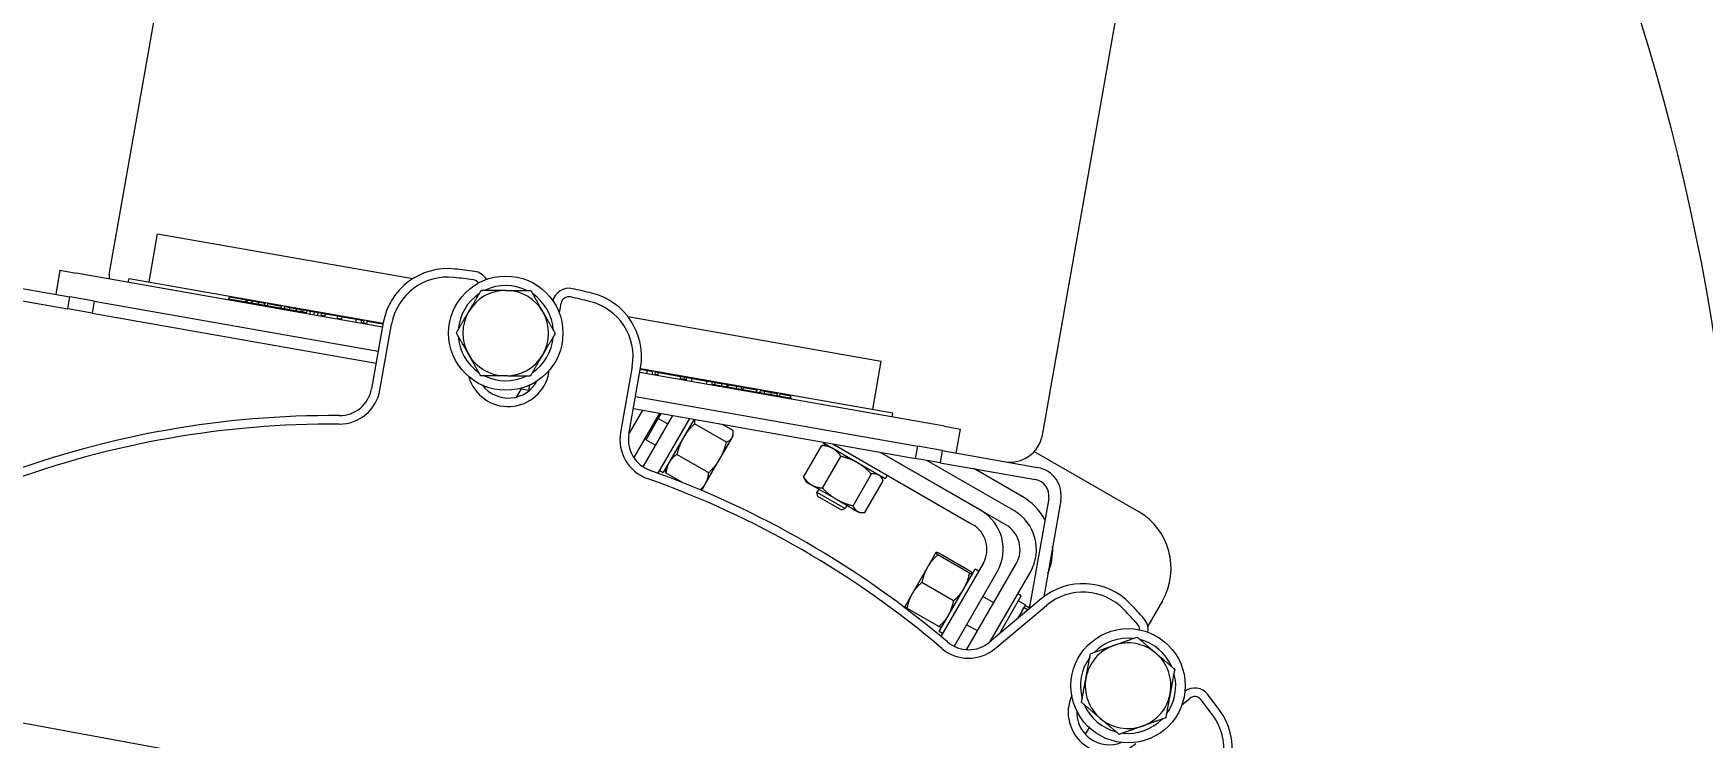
# Model space of a CAD drawing. Header units: inches. Extents: x 15 to 402, y 6 to 258.
# Drawn here: x 78.4 to 103.95, y 209.15 to 219.93 of the extents above; entities that cross this region are included whole.
import ezdxf

# ---------------------------------------------------------------- set-up
doc = ezdxf.new("R2010")
doc.units = ezdxf.units.IN
doc.header["$LTSCALE"] = 12
doc.header["$MEASUREMENT"] = 0
doc.layers.add('Dimension (ANSI)', color=7, linetype='Continuous', lineweight=25)
doc.layers.add('Visible', color=7, linetype='Continuous', lineweight=18)
doc.styles.add('MEMCOR Medium', font='arial.ttf')
doc.dimstyles.new('Default (ANSI)', dxfattribs={"dimscale": 12, "dimtxt": 0.15, "dimasz": 0.098425, "dimexe": 0.125, "dimexo": 0.0625, "dimgap": 0.031496, "dimtad": 0, "dimtih": 1, "dimtoh": 1, "dimdec": 4, "dimrnd": 1e-08, "dimzin": 3, "dimdsep": 46, "dimlunit": 5, "dimtxsty": 'MEMCOR Medium', "dimcen": 0.09, "dimdle": 0.393701, "dimclrd": 256, "dimclre": 256, "dimclrt": 256, "dimadec": 0, "dimazin": 1, "dimtfac": 0.8, "dimtofl": 0, "dimtmove": 0, "dimatfit": 3, "dimfxl": 1, "dimfrac": 1, "dimtolj": 1, "dimtzin": 4, "dimlwd": -1, "dimlwe": -1, "dimarcsym": 0})

# ---------------------------------------------------------------- blocks, each defined once
blk = doc.blocks.new('*D31')
at = {"layer": 'Defpoints', "color": 0, "transparency": 16777216}
for p in [(85.245, 240.645), (70.535, 209.992)]:
    blk.add_point(p, dxfattribs=at)
at = {"layer": 'Dimension (ANSI)', "transparency": 16777216}
for p, q in [((90.117, 250.796), (85.756, 241.709)), ((91.705, 250.796), (90.117, 250.796))]:
    blk.add_line(p, q, dxfattribs=at)
blk.add_solid([(85.579, 241.795), (85.934, 241.624), (85.245, 240.645)], dxfattribs=at)
at = {"layer": 'Dimension (ANSI)', "transparency": 16777216, "char_height": 1.8, "attachment_point": 1, "style": 'MEMCOR Medium'}
for s, insert in [('\\A1; \\fArial|b0|i0;R34 in', (107.582, 253.014)), ('\\A1;[R863.6 mm]{\\P\\fArial|b0|i0;RADIAL CLEARANCE REQUIRED}', (92.083, 250.418))]:
    blk.add_mtext(s, dxfattribs=dict(at, insert=insert))

msp = doc.modelspace()

# ---------------------------------------------------------------- linework, layer by layer
at = {"layer": 'Visible'}
for p, q in [((80.69243, 222.69899), (79.56372, 216.29774)), ((93.84343, 213.77985), (94.97215, 220.1811)), ((80.16869, 216.12761), (80.29893, 216.86621)), ((80.29893, 216.86621), (84.20609, 216.17728)), ((78.80369, 216.30483), (78.73858, 215.93553)), ((78.80369, 216.30483), (79.0499, 216.26142)), ((83.74074, 215.43429), (79.0499, 216.26142)), ((77.46171, 215.97028), (78.92253, 215.7127)), ((77.49427, 216.15493), (78.95509, 215.89735)), ((79.85009, 216.12032), (79.86094, 216.18187)), ((79.86094, 216.18187), (83.7516, 215.49584)), ((78.92253, 215.7127), (78.95509, 215.89735)), ((79.29676, 215.64671), (78.92253, 215.7127)), ((78.98478, 215.89211), (78.95509, 215.89735)), ((79.32932, 215.83136), (78.98478, 215.89211)), ((79.32932, 215.83136), (79.29676, 215.64671)), ((79.32932, 215.83136), (83.67562, 215.06499)), ((81.38885, 215.849), (81.39102, 215.86131)), ((81.39102, 215.86131), (81.39753, 215.89824)), ((82.58174, 215.65135), (81.39102, 215.86131)), ((81.39753, 215.89824), (81.65732, 215.85243)), ((81.6508, 215.8155), (81.65732, 215.85243)), ((81.67242, 215.81169), (81.67893, 215.84862)), ((81.67893, 215.84862), (81.74963, 215.83615)), ((81.74311, 215.79922), (81.74963, 215.83615)), ((81.74963, 215.83615), (81.84804, 215.8188)), ((81.84153, 215.78187), (81.84804, 215.8188)), ((81.84804, 215.8188), (81.94297, 215.80206)), ((81.93645, 215.76513), (81.94297, 215.80206)), ((81.9798, 215.75749), (81.98632, 215.79442)), ((81.98632, 215.79442), (82.19464, 215.75768)), ((82.18813, 215.72075), (82.19464, 215.75768)), ((82.23847, 215.71188), (82.24499, 215.74881)), ((82.24499, 215.74881), (82.32242, 215.73515)), ((82.31591, 215.69822), (82.32242, 215.73515)), ((82.32242, 215.73515), (82.37413, 215.72604)), ((82.37413, 215.72604), (82.42584, 215.71692)), ((82.41932, 215.67999), (82.42584, 215.71692)), ((82.42584, 215.71692), (82.50327, 215.70326)), ((82.49676, 215.66633), (82.50327, 215.70326)), ((82.52013, 215.66221), (82.52664, 215.69914)), ((82.52664, 215.69914), (82.58825, 215.68828)), ((82.57956, 215.63904), (82.58825, 215.68828)), ((82.58825, 215.68828), (82.64159, 215.67888)), ((82.63291, 215.62963), (82.64159, 215.67888)), ((82.64159, 215.67888), (82.7002, 215.66854)), ((86.44882, 215.64699), (86.47585, 215.80032)), ((79.29676, 215.64671), (83.64307, 214.88034)), ((82.69152, 215.6193), (82.7002, 215.66854)), ((82.7002, 215.66854), (82.75786, 215.65837)), ((82.74917, 215.60913), (82.75786, 215.65837)), ((82.75786, 215.65837), (82.81144, 215.64893)), ((82.80276, 215.59969), (82.81144, 215.64893)), ((82.86068, 215.60217), (82.80493, 215.612)), ((82.81144, 215.64893), (82.86719, 215.6391)), ((82.85851, 215.58986), (82.86719, 215.6391)), ((82.86719, 215.6391), (83.05689, 215.60565)), ((83.04821, 215.55641), (83.05689, 215.60565)), ((83.11791, 215.55681), (83.05038, 215.56872)), ((83.05689, 215.60565), (83.12442, 215.59374)), ((83.11574, 215.5445), (83.12442, 215.59374)), ((83.12442, 215.59374), (83.25051, 215.57151)), ((83.25051, 215.57151), (83.34222, 215.55534)), ((83.33353, 215.5061), (83.34222, 215.55534)), ((83.34222, 215.55534), (83.42345, 215.54101)), ((83.41477, 215.49177), (83.42345, 215.54101)), ((83.48374, 215.4923), (83.41694, 215.50408)), ((83.42345, 215.54101), (83.45827, 215.53487)), ((83.45176, 215.49794), (83.45827, 215.53487)), ((83.48157, 215.47999), (83.48374, 215.4923)), ((83.49928, 215.47687), (83.50797, 215.52611)), ((83.50797, 215.52611), (83.67891, 215.49597)), ((83.75304, 215.50403), (83.57454, 214.49173)), ((83.67891, 215.49597), (83.74943, 215.48353)), ((83.70257, 214.46915), (83.88106, 215.48145)), ((87.49681, 215.59703), (91.37795, 214.91268)), ((91.24771, 214.17408), (91.37795, 214.91268)), ((86.28865, 214.73862), (86.29507, 214.77503)), ((87.56424, 214.83201), (87.38575, 213.81971)), ((87.51377, 213.79713), (87.69227, 214.80944)), ((92.3448, 213.91717), (87.67997, 214.7397)), ((87.68866, 214.78894), (87.71121, 214.78497)), ((87.69083, 214.80125), (91.55546, 214.11981)), ((87.71121, 214.78497), (87.79843, 214.76959)), ((87.78974, 214.72035), (87.79843, 214.76959)), ((87.79843, 214.76959), (87.87966, 214.75526)), ((87.87098, 214.70602), (87.87966, 214.75526)), ((87.91313, 214.69859), (87.9153, 214.7109)), ((87.9153, 214.7109), (87.92181, 214.74783)), ((87.95766, 214.70343), (87.9153, 214.7109)), ((87.92181, 214.74783), (87.96417, 214.74036)), ((87.95549, 214.69112), (87.96417, 214.74036)), ((87.96417, 214.74036), (88.13512, 214.71022)), ((88.13512, 214.71022), (88.30607, 214.68008)), ((88.29738, 214.63084), (88.30607, 214.68008)), ((88.30607, 214.68008), (88.36883, 214.66901)), ((88.36232, 214.63208), (88.36883, 214.66901)), ((88.36883, 214.66901), (88.40055, 214.66342)), ((88.39186, 214.61418), (88.40055, 214.66342)), ((88.40055, 214.66342), (88.48079, 214.64927)), ((85.79726, 214.36496), (85.86828, 214.48797)), ((85.83997, 214.49297), (85.98223, 214.46788)), ((85.9804, 214.45745), (85.99638, 214.54808)), ((88.39403, 214.62649), (88.29955, 214.64315)), ((88.4721, 214.60003), (88.48079, 214.64927)), ((88.48079, 214.64927), (88.71254, 214.6084)), ((88.70385, 214.55916), (88.71254, 214.6084)), ((88.71254, 214.6084), (88.79228, 214.59434)), ((88.78359, 214.5451), (88.79228, 214.59434)), ((90.00802, 214.3419), (88.78576, 214.55741)), ((88.79228, 214.59434), (88.83621, 214.5866)), ((88.8297, 214.54967), (88.83621, 214.5866)), ((88.83621, 214.5866), (88.88792, 214.57748)), ((88.88792, 214.57748), (88.93963, 214.56836)), ((88.93312, 214.53143), (88.93963, 214.56836)), ((88.93963, 214.56836), (89.01706, 214.55471)), ((89.01055, 214.51778), (89.01706, 214.55471)), ((89.03042, 214.51427), (89.03693, 214.5512)), ((89.03693, 214.5512), (89.16508, 214.52861)), ((89.15856, 214.49168), (89.16508, 214.52861)), ((89.16508, 214.52861), (89.24251, 214.51495)), ((89.236, 214.47802), (89.24251, 214.51495)), ((89.26336, 214.4732), (89.26988, 214.51013)), ((89.26988, 214.51013), (89.4762, 214.47375)), ((89.46969, 214.43682), (89.4762, 214.47375)), ((89.51979, 214.42799), (89.5263, 214.46492)), ((89.5263, 214.46492), (89.59699, 214.45245)), ((89.59048, 214.41552), (89.59699, 214.45245)), ((89.59699, 214.45245), (89.69541, 214.4351)), ((89.6889, 214.39817), (89.69541, 214.4351)), ((89.69541, 214.4351), (89.79033, 214.41836)), ((89.78382, 214.38143), (89.79033, 214.41836)), ((89.82267, 214.37458), (89.82918, 214.41151)), ((89.82918, 214.41151), (89.99505, 214.38226)), ((87.71968, 214.16152), (87.51574, 213.80829)), ((87.5823, 214.18575), (91.9023, 213.42401)), ((87.61486, 214.3704), (91.93486, 213.60867)), ((89.98853, 214.34533), (89.99505, 214.38226)), ((90.00585, 214.32959), (90.00802, 214.3419)), ((87.98168, 214.11532), (87.58885, 213.43492)), ((88.18259, 214.0799), (87.72897, 213.29419)), ((87.87034, 213.87247), (87.96409, 214.03485)), ((87.96052, 213.19525), (88.4446, 214.0337)), ((87.96409, 214.03485), (88.00789, 214.1107)), ((87.96409, 214.03485), (88.10846, 213.9515)), ((88.51061, 214.02206), (88.04058, 213.20794)), ((89.00568, 213.6726), (88.5196, 213.95324)), ((89.10908, 213.85169), (88.94739, 213.94504)), ((91.54461, 214.05826), (91.55546, 214.11981)), ((92.3448, 213.91717), (92.591, 213.87375)), ((87.77659, 213.71009), (87.75494, 213.7226)), ((87.77659, 213.71009), (87.87034, 213.87247)), ((87.77659, 213.71009), (87.92096, 213.62674)), ((88.90708, 213.41743), (89.09393, 213.74105)), ((89.09393, 213.74105), (89.11156, 213.77159)), ((89.11156, 213.77159), (89.11156, 213.81559)), ((90.48698, 213.67357), (90.4812, 213.66356)), ((91.43587, 213.11238), (90.4812, 213.66356)), ((90.63508, 213.64746), (92.77405, 212.41253)), ((92.52588, 213.50445), (92.591, 213.87375)), ((88.73539, 213.20445), (88.24931, 213.48508)), ((88.68849, 213.03882), (88.90708, 213.41743)), ((90.18865, 213.13564), (90.46928, 213.62172)), ((90.47771, 212.96875), (90.75835, 213.45483)), ((90.54939, 213.62419), (90.50539, 213.62419)), ((92.89905, 212.62903), (91.35493, 213.52053)), ((93.28157, 212.40818), (91.35493, 213.52053)), ((91.9023, 213.42401), (91.93486, 213.60867)), ((92.27653, 213.35803), (91.9023, 213.42401)), ((92.27968, 213.54786), (91.93486, 213.60867)), ((93.40657, 212.62469), (92.07477, 213.3936)), ((92.30908, 213.54268), (92.27653, 213.35803)), ((92.30908, 213.54268), (92.27968, 213.54786)), ((92.30908, 213.54268), (93.7699, 213.2851)), ((93.71995, 213.52918), (95.31418, 212.60875)), ((87.98603, 213.23943), (88.04058, 213.20794)), ((88.07995, 213.27613), (88.07995, 213.23213)), ((88.32276, 213.05726), (88.08242, 213.19602)), ((90.94586, 212.69846), (91.2265, 213.18454)), ((91.36768, 213.15175), (91.38968, 213.11365)), ((91.46737, 213.16694), (91.43587, 213.11238)), ((92.27653, 213.35803), (93.73734, 213.10045)), ((93.53157, 212.84119), (92.79462, 213.26667)), ((88.63911, 212.95329), (88.61339, 212.93844)), ((88.63911, 212.95329), (88.68849, 213.03882)), ((90.22656, 213.06503), (90.20456, 213.10313)), ((90.22656, 213.06503), (90.31208, 213.01565)), ((90.31208, 213.01565), (90.69069, 212.79706)), ((90.4192, 212.95381), (90.39042, 212.90397)), ((90.39042, 212.90397), (90.82344, 212.65397)), ((90.40719, 212.84141), (90.39042, 212.90397)), ((91.12496, 212.59506), (91.40559, 213.08114)), ((90.76087, 212.63721), (90.40719, 212.84141)), ((90.69069, 212.79706), (91.01431, 212.61022)), ((90.76087, 212.63721), (90.82344, 212.65397)), ((90.85221, 212.70381), (90.82344, 212.65397)), ((91.01431, 212.61022), (91.04485, 212.59259)), ((93.94013, 212.81083), (93.64167, 211.11814)), ((94.12479, 212.77827), (93.86473, 211.30343)), ((91.04485, 212.59259), (91.08885, 212.59259)), ((92.21385, 211.97955), (92.08403, 211.75471)), ((92.21425, 211.98025), (92.21385, 211.97955)), ((92.21425, 211.98025), (92.21505, 211.98071)), ((92.72853, 211.66407), (92.24245, 211.94471)), ((92.7444, 211.69156), (92.25832, 211.9722)), ((92.08403, 211.75471), (91.84821, 211.34626)), ((92.2616, 210.77093), (92.81278, 211.7256)), ((92.9351, 211.81148), (92.29065, 210.69525)), ((92.4921, 210.54419), (93.1516, 211.68648)), ((92.68404, 210.49321), (93.44263, 211.80713)), ((92.77341, 211.65741), (92.77341, 211.65834)), ((92.86733, 211.69411), (92.81278, 211.7256)), ((93.04394, 210.61658), (93.65913, 211.68213)), ((91.84821, 211.34626), (91.7418, 211.16196)), ((92.48478, 211.24188), (91.9987, 211.52252)), ((93.52092, 211.31676), (93.46637, 211.34825)), ((91.7418, 211.16196), (91.7418, 211.16103)), ((92.25689, 210.84717), (91.77081, 211.12781)), ((93.09927, 211.21242), (92.93325, 211.30828)), ((93.82269, 211.27003), (93.03526, 210.6093)), ((93.11882, 210.50971), (93.90626, 211.17045)), ((93.18503, 210.73497), (93.52092, 211.31676)), ((93.52816, 211.07929), (93.465, 210.96989)), ((93.47861, 211.24348), (93.58687, 211.18098)), ((93.52816, 211.07929), (93.56286, 211.1394)), ((93.56286, 211.1394), (93.56559, 211.14412)), ((93.56286, 211.1394), (93.62456, 211.10378)), ((93.58687, 211.18098), (93.56559, 211.14412)), ((93.58071, 211.17032), (93.64439, 211.13356)), ((93.63441, 211.13932), (93.65023, 211.16671)), ((95.6802, 211.24272), (95.45655, 210.85536)), ((92.30097, 210.83912), (92.30017, 210.83866)), ((92.84927, 210.77941), (92.68325, 210.87526)), ((92.31615, 210.73943), (92.2616, 210.77093)), ((72.65987, 210.39962), (84.94437, 208.13797)), ((95.97967, 209.64673), (96.09894, 209.74681)), ((94.55875, 209.30031), (94.49984, 209.19828))]:
    msp.add_line(p, q, dxfattribs=at)
for centre, radius in [((70.53484, 209.99162), 34), ((85.62866, 215.34207), 0.875), ((95.1554, 209.94034), 0.875)]:
    msp.add_circle(centre, radius, dxfattribs=at)
for centre, radius, start, end in [((80.05612, 216.21092), 0.5, 170, 184.477512), ((84.73785, 215.33038), 1, 83.611574, 170), ((84.73785, 215.33038), 0.87, 83.611574, 170), ((82.97146, 199.55396), 16.745, 82.58565, 83.611574), ((82.97146, 199.55396), 16.875, 82.58565, 83.611574), ((85.11682, 216.03995), 0.25, 30.168027, 82.58565), ((85.62866, 215.34207), 0.7295, 123.627434, 175.509151), ((85.62866, 215.34207), 0.656, 89.568292, 149.568292), ((85.11682, 216.03995), 0.12, 36.863364, 82.58565), ((85.62866, 215.34207), 0.7295, 63.627434, 115.509151), ((85.62866, 215.34207), 0.656, 29.568292, 89.568292), ((85.62866, 215.34207), 0.7295, 3.627434, 55.509151), ((86.59403, 215.77948), 0.25, 77.41435, 166.826372), ((82.97146, 199.55396), 16.875, 76.388426, 77.41435), ((86.70746, 214.98308), 1, 350, 76.388426), ((86.59403, 215.77948), 0.12, 77.41435, 170), ((82.97146, 199.55396), 16.745, 76.388426, 77.41435), ((86.70746, 214.98308), 0.87, 350, 76.388426), ((85.62866, 215.34207), 0.656, 149.568292, 209.568292), ((85.62866, 215.34207), 0.656, 329.568292, 29.568292), ((85.62866, 215.34207), 0.7295, 183.627434, 235.509151), ((85.62866, 215.34207), 0.7295, 303.627434, 355.509151), ((85.62866, 215.34207), 0.656, 209.568292, 269.568292), ((85.62866, 215.34207), 0.656, 269.568292, 329.568292), ((85.66822, 214.84802), 0.63, 195.944053, 350), ((85.62866, 215.34207), 0.7295, 243.627434, 295.509151), ((83.08214, 214.57855), 0.63, 269.577954, 350), ((83.08214, 214.57855), 0.5, 269.577954, 350), ((85.66822, 214.84802), 0.5, 217.582899, 331.572229), ((82.97146, 199.55396), 14.525, 89.577954, 110.422046), ((82.97146, 199.55396), 14.395, 89.577954, 110.422046), ((88.00618, 213.71031), 0.63, 170, 250.422046), ((88.00618, 213.71031), 0.5, 170, 250.422046), ((93.35103, 213.86667), 0.5, 260, 350), ((82.97146, 199.55396), 14.525, 49.577954, 70.422046), ((93.69393, 212.85424), 0.4375, 350, 80), ((82.97146, 199.55396), 14.395, 49.577954, 70.422046), ((93.69393, 212.85424), 0.25, 350, 80), ((92.55405, 212.03148), 0.69, 330, 60), ((93.06157, 212.02713), 0.69, 330, 60), ((93.06157, 212.02713), 0.94, 29.134708, 60), ((92.55405, 212.03148), 0.44, 330, 60), ((93.06157, 212.02713), 0.44, 330, 60), ((94.81418, 211.74272), 1, 330, 60), ((93.06157, 212.02713), 0.94, 337.195591, 2.804409), ((94.46548, 210.50399), 1, 43.611574, 130), ((94.46548, 210.50399), 0.87, 43.611574, 130), ((82.97146, 199.55396), 16.745, 42.58565, 43.611574), ((82.97146, 199.55396), 16.875, 42.58565, 43.611574), ((95.2119, 210.80395), 0.12, 356.863364, 42.58565), ((95.2119, 210.80395), 0.25, 350.168027, 42.58565), ((92.71387, 210.99232), 0.5, 229.577954, 310), ((95.1554, 209.94034), 0.7295, 83.627434, 135.509151), ((95.1554, 209.94034), 0.656, 49.568292, 109.568292), ((95.1554, 209.94034), 0.7295, 23.627434, 75.509151), ((92.71387, 210.99232), 0.63, 229.577954, 310), ((95.1554, 209.94034), 0.7295, 143.627434, 195.509151), ((95.1554, 209.94034), 0.656, 109.568292, 169.568292), ((95.1554, 209.94034), 0.656, 349.568292, 49.568292), ((95.1554, 209.94034), 0.656, 169.568292, 229.568292), ((95.1554, 209.94034), 0.7295, 323.627434, 15.509151), ((95.1554, 209.94034), 0.656, 289.568292, 349.568292), ((96.17608, 209.65489), 0.25, 37.41435, 126.826372), ((82.97146, 199.55396), 16.875, 36.388426, 37.41435), ((94.86813, 209.53645), 0.63, 155.944053, 310), ((94.86813, 209.53645), 0.5, 177.582899, 291.572229), ((95.1554, 209.94034), 0.7295, 203.627434, 255.509151), ((96.17608, 209.65489), 0.12, 37.41435, 130), ((82.97146, 199.55396), 16.745, 36.388426, 37.41435), ((95.75106, 208.9719), 1, 310, 36.388426), ((95.1554, 209.94034), 0.656, 229.568292, 289.568292), ((95.1554, 209.94034), 0.7295, 263.627434, 315.509151), ((95.75106, 208.9719), 0.87, 310, 36.388426)]:
    msp.add_arc(centre, radius, start, end, dxfattribs=at)
for points, weights in [([(85.06304, 215.67434), (85.15207, 215.8259), (85.25488, 216.0009)], [1, 1.0379548493, 1]), ([(85.25488, 216.0009), (85.45784, 215.99938), (85.63361, 215.99805)], [1, 1.0379548493, 1]), ([(85.63361, 215.99805), (85.80938, 215.99673), (86.01234, 215.9952)], [1, 1.0379548493, 1]), ([(86.01234, 215.9952), (86.11249, 215.81866), (86.19923, 215.66578)], [1, 1.0379548493, 1]), ([(84.8712, 215.34778), (84.97401, 215.52278), (85.06304, 215.67434)], [1, 1.0379548493, 1]), ([(86.19923, 215.66578), (86.28597, 215.5129), (86.38613, 215.33636)], [1, 1.0379548493, 1]), ([(85.0581, 215.01836), (84.97136, 215.17124), (84.8712, 215.34778)], [1, 1.0379548493, 1]), ([(86.38613, 215.33636), (86.28332, 215.16136), (86.19429, 215.0098)], [1, 1.0379548493, 1]), ([(85.24499, 214.68894), (85.14483, 214.86548), (85.0581, 215.01836)], [1, 1.0379548493, 1]), ([(86.19429, 215.0098), (86.10526, 214.85824), (86.00245, 214.68323)], [1, 1.0379548493, 1]), ([(85.62372, 214.68609), (85.44795, 214.68741), (85.24499, 214.68894)], [1, 1.0379548493, 1]), ([(86.00245, 214.68323), (85.79949, 214.68476), (85.62372, 214.68609)], [1, 1.0379548493, 1]), ([(88.5196, 213.95324), (88.41064, 213.8489), (88.34792, 213.74026)], [1, 1.0379548493, 1]), ([(88.51957, 214.02048), (88.5147, 213.99158), (88.5196, 213.95324)], [1.01881866337, 1.02071318969, 1]), ([(88.34792, 213.74026), (88.28519, 213.63162), (88.24931, 213.48508)], [1, 1.0379548493, 1]), ([(88.90708, 213.41743), (88.9698, 213.52606), (89.00568, 213.6726)], [1, 1.0379548493, 1]), ([(89.00568, 213.6726), (89.06993, 213.69949), (89.09393, 213.74105)], [1, 1.0379548493, 1]), ([(89.09393, 213.74105), (89.11792, 213.78261), (89.10908, 213.85169)], [1, 1.0379548493, 1]), ([(88.24931, 213.48508), (88.16805, 213.42873), (88.12933, 213.36165)], [1, 1.0379548493, 1]), ([(88.73539, 213.20445), (88.84436, 213.30879), (88.90708, 213.41743)], [1, 1.0379548493, 1]), ([(90.46928, 213.62172), (90.48863, 213.62419), (90.50539, 213.62419)], [1, 1.01034398852, 1.01504979903]), ([(90.63491, 213.57482), (90.56784, 213.61355), (90.46928, 213.62172)], [1, 1.0379548493, 1]), ([(90.75835, 213.45483), (90.70199, 213.53609), (90.63491, 213.57482)], [1, 1.0379548493, 1]), ([(91.01352, 213.35623), (90.90489, 213.41895), (90.75835, 213.45483)], [1, 1.0379548493, 1]), ([(88.08242, 213.19602), (88.07995, 213.21536), (88.07995, 213.23213)], [1, 1.01034398852, 1.01504979903]), ([(88.12933, 213.36165), (88.0906, 213.29457), (88.08242, 213.19602)], [1, 1.0379548493, 1]), ([(88.68849, 213.03882), (88.72722, 213.10589), (88.73539, 213.20445)], [1, 1.0379548493, 1]), ([(90.20456, 213.10313), (90.19617, 213.11765), (90.18865, 213.13564)], [1.01504979903, 1.01034398852, 1]), ([(90.18865, 213.13564), (90.245, 213.05438), (90.31208, 213.01565)], [1, 1.0379548493, 1]), ([(91.2265, 213.18454), (91.12216, 213.29351), (91.01352, 213.35623)], [1, 1.0379548493, 1]), ([(91.33715, 213.16938), (91.29559, 213.19338), (91.2265, 213.18454)], [1, 1.0379548493, 1]), ([(91.40559, 213.08114), (91.3787, 213.14539), (91.33715, 213.16938)], [1, 1.0379548493, 1]), ([(88.60426, 212.94228), (88.65842, 212.98674), (88.68849, 213.03882)], [1.01344779751, 1.02922135371, 1]), ([(90.31208, 213.01565), (90.37916, 212.97692), (90.47771, 212.96875)], [1, 1.0379548493, 1]), ([(90.47771, 212.96875), (90.58205, 212.85978), (90.69069, 212.79706)], [1, 1.0379548493, 1]), ([(90.69069, 212.79706), (90.79932, 212.73434), (90.94586, 212.69846)], [1, 1.0379548493, 1]), ([(90.94586, 212.69846), (90.97275, 212.63421), (91.01431, 212.61022)], [1, 1.0379548493, 1]), ([(91.01431, 212.61022), (91.05587, 212.58622), (91.12496, 212.59506)], [1, 1.0379548493, 1]), ([(92.24245, 211.94471), (92.1406, 211.85268), (92.08403, 211.75471)], [1, 1.0379548493, 1]), ([(92.21385, 211.97955), (92.21016, 211.97318), (92.24245, 211.94471)], [1, 1.0379548493, 1]), ([(92.25832, 211.9722), (92.21753, 211.98593), (92.21385, 211.97955)], [1, 1.0379548493, 1]), ([(92.08403, 211.75471), (92.02747, 211.65674), (91.9987, 211.52252)], [1, 1.0379548493, 1]), ([(92.6432, 211.43188), (92.69976, 211.52985), (92.72853, 211.66407)], [1, 1.0379548493, 1]), ([(92.72853, 211.66407), (92.76933, 211.65034), (92.77301, 211.65672)], [1, 1.0379548493, 1]), ([(92.77301, 211.65672), (92.77669, 211.6631), (92.7444, 211.69156)], [1, 1.0379548493, 1]), ([(91.84821, 211.34626), (91.79533, 211.25467), (91.77081, 211.12781)], [1, 1.0379548493, 1]), ([(91.9987, 211.52252), (91.90109, 211.43785), (91.84821, 211.34626)], [1, 1.0379548493, 1]), ([(92.48478, 211.24188), (92.58664, 211.33391), (92.6432, 211.43188)], [1, 1.0379548493, 1]), ([(91.77081, 211.12781), (91.7418, 211.15338), (91.7418, 211.16103)], [1, 1.03396589197, 1.0071394563]), ([(92.40738, 211.02343), (92.46026, 211.11502), (92.48478, 211.24188)], [1, 1.0379548493, 1]), ([(92.25689, 210.84717), (92.3545, 210.93183), (92.40738, 211.02343)], [1, 1.0379548493, 1]), ([(92.30017, 210.83866), (92.29354, 210.83483), (92.25689, 210.84717)], [1.0071394563, 1.03396589197, 1]), ([(94.93569, 210.55845), (95.10131, 210.61732), (95.29255, 210.6853)], [1, 1.0379548493, 1]), ([(95.29255, 210.6853), (95.44705, 210.55367), (95.58084, 210.43967)], [1, 1.0379548493, 1]), ([(94.51024, 210.05911), (94.54207, 210.23198), (94.57882, 210.4316)], [1, 1.0379548493, 1]), ([(94.57882, 210.4316), (94.77006, 210.49958), (94.93569, 210.55845)], [1, 1.0379548493, 1]), ([(95.58084, 210.43967), (95.71464, 210.32567), (95.86913, 210.19404)], [1, 1.0379548493, 1]), ([(94.44167, 209.68663), (94.47842, 209.88625), (94.51024, 210.05911)], [1, 1.0379548493, 1]), ([(95.86913, 210.19404), (95.83238, 209.99443), (95.80056, 209.82156)], [1, 1.0379548493, 1]), ([(95.80056, 209.82156), (95.76873, 209.64869), (95.73198, 209.44908)], [1, 1.0379548493, 1]), ([(94.72996, 209.441), (94.59616, 209.555), (94.44167, 209.68663)], [1, 1.0379548493, 1]), ([(95.01825, 209.19537), (94.86375, 209.32701), (94.72996, 209.441)], [1, 1.0379548493, 1]), ([(95.37511, 209.32223), (95.20949, 209.26335), (95.01825, 209.19537)], [1, 1.0379548493, 1]), ([(95.73198, 209.44908), (95.54074, 209.3811), (95.37511, 209.32223)], [1, 1.0379548493, 1])]:
    msp.add_rational_spline(points, weights, degree=2, dxfattribs=at)

# ---------------------------------------------------------------- dimensions: what is measured, and where the dimension line sits
at = {"layer": 'Dimension (ANSI)'}
dim = msp.add_radius_dim(center=(70.53484, 209.99162), mpoint=(85.24535, 240.64453), text=' \\fArial|b0|i0;<> in\\X[R863.6 mm]{\\P\\fArial|b0|i0;RADIAL CLEARANCE REQUIRED}', dimstyle='Default (ANSI)', override={"dimgap": 0.031496, "dimdec": 4, "dimlfac": 1, "dimpost": '', "dimcen": 0, "dimtol": 0, "dimlim": 0, "dimtp": 0, "dimtm": 0, "dimtdec": 2, "dimtvp": -0.333333}, dxfattribs=at)
dim.commit()
dim.dimension.update_dxf_attribs({"geometry": '*D31', "text_midpoint": (111.47935, 250.79643), "dimtype": 164})

doc.saveas('drawing.dxf')
